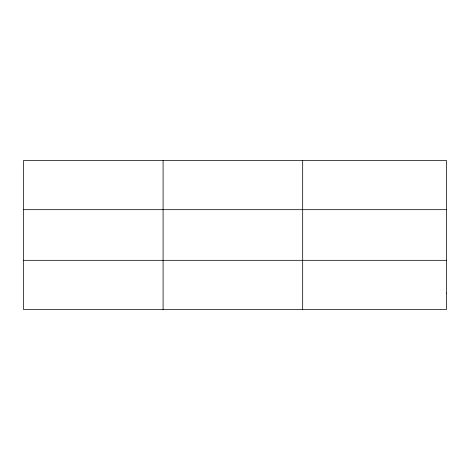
<?xml version="1.0" encoding="UTF-8"?>
<svg xmlns="http://www.w3.org/2000/svg" width="470" height="470" viewBox="0 0 470 470"><rect width="100%" height="100%" fill="white"/><g stroke="black" fill="none" stroke-linecap="round" stroke-linejoin="round"><path stroke-width="0.7" d="M163.09 160.529L163.09 309.471M302.68 160.529L302.68 309.471M23.5 209.679L446.5 209.679M23.5 260.321L446.5 260.321M446.5 293.086L446.5 309.471L23.5 309.471L23.5 160.529L446.5 160.529L446.5 293.086"/></g></svg>
